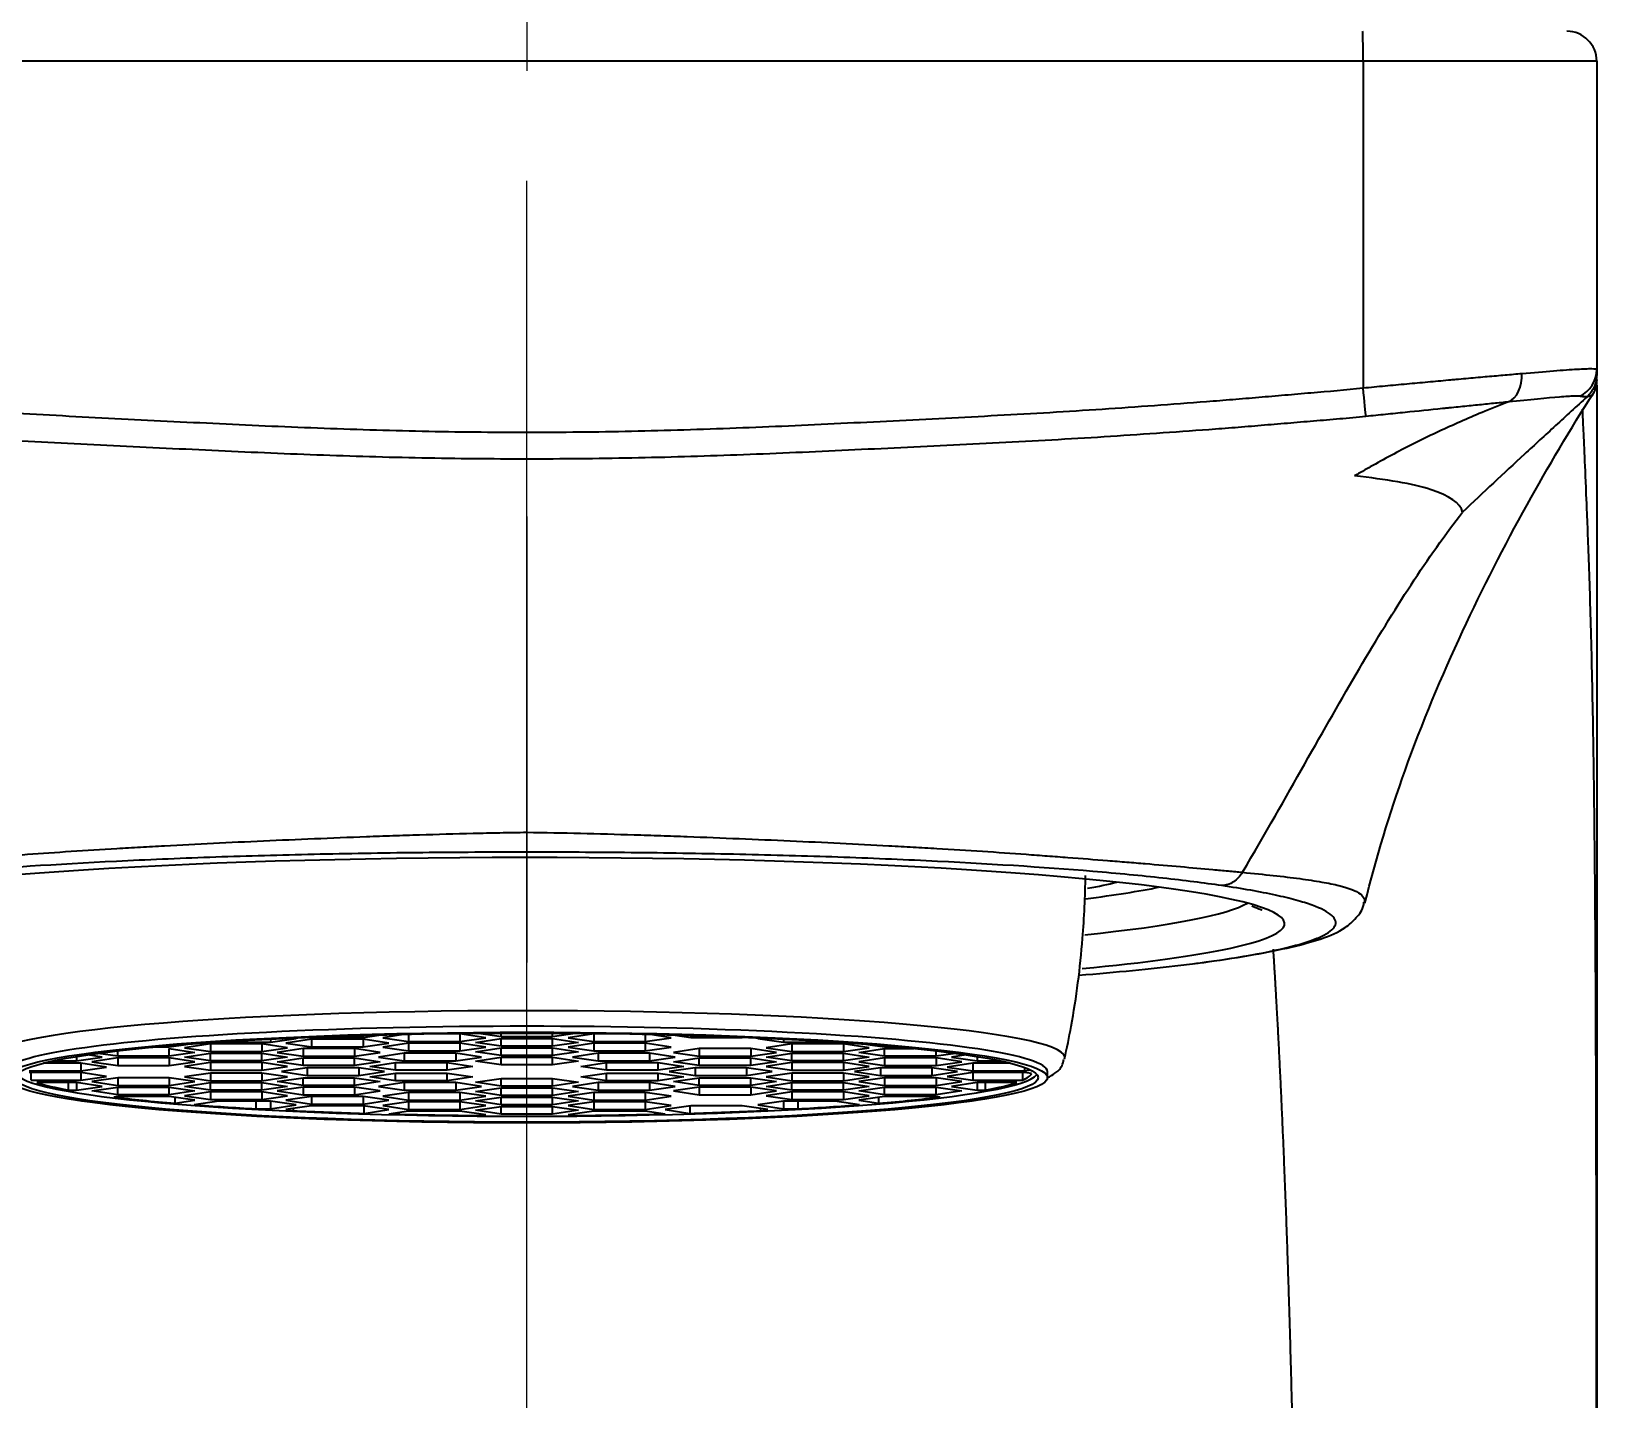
# Model space of a CAD drawing. Extents: x 1481 to 3160, y 4681 to 5260.
# Drawn here: x 1716.3 to 1742.64, y 5012.91 to 5035.91 of the extents above; entities that cross this region are included whole.
import ezdxf

# ---------------------------------------------------------------- set-up
doc = ezdxf.new("R2010")
doc.units = 0
doc.header["$LTSCALE"] = 30
doc.header["$MEASUREMENT"] = 0
doc.header["$PDMODE"] = 3
doc.header["$PDSIZE"] = -10
doc.linetypes.add('CENTER', pattern=[2, 1.25, -0.25, 0.25, -0.25])
doc.layers.get('0').update_dxf_attribs({"linetype": 'CONTINUOUS'})
doc.layers.get('DEFPOINTS').update_dxf_attribs({"linetype": 'CONTINUOUS'})
doc.layers.add('\\M+5B3DF\\M+5B4E7\\M+5CFDF', color=3, linetype='CONTINUOUS', lineweight=9)
doc.layers.add('BODY', color=7, linetype='CONTINUOUS')
doc.styles.add('Daelim Dimension', font='NanumGothic.ttf')
doc.dimstyles.new('DEFAULT', dxfattribs={"dimscale": 2, "dimtxt": 2, "dimasz": 2, "dimexe": 0, "dimexo": 2, "dimgap": 1, "dimtad": 1, "dimdec": 1, "dimzin": 9, "dimdsep": 46, "dimtxsty": 'Daelim Dimension', "dimcen": 0.5, "dimclrd": 252, "dimclre": 252, "dimclrt": 3, "dimadec": 1, "dimazin": 0, "dimtfac": 1, "dimtdec": 1, "dimtix": 1, "dimtmove": 0, "dimatfit": 3, "dimfxl": 0, "dimtolj": 1, "dimtzin": 1, "dimlwd": 9, "dimlwe": 9, "dimarcsym": 0})

# ---------------------------------------------------------------- blocks, each defined once
blk = doc.blocks.new('*D3')
at = {"color": 5, "lineweight": 9, "ltscale": 0.5}
for p, q in [((1720.637, 5064.907), (1675.443, 5064.907)), ((1677.443, 5060.907), (1677.443, 4918.907)), ((1698.137, 4914.907), (1675.443, 4914.907))]:
    blk.add_line(p, q, dxfattribs=at)
at = {"color": 5, "ltscale": 0.5}
for points in [[(1676.776, 5060.907), (1678.11, 5060.907), (1677.443, 5064.907)], [(1676.776, 4918.907), (1678.11, 4918.907), (1677.443, 4914.907)]]:
    blk.add_solid(points, dxfattribs=at)
at = {"layer": 'DEFPOINTS', "color": 0, "ltscale": 0.5}
for p in [(1724.637, 5064.907), (1677.443, 4914.907), (1702.137, 4914.907)]:
    blk.add_point(p, dxfattribs=at)
at = {"color": 7, "ltscale": 0.5, "insert": (1670.014, 4989.907), "char_height": 10, "attachment_point": 5, "rotation": 90, "style": 'Daelim Dimension'}
blk.add_mtext('\\A1;150', dxfattribs=at)

msp = doc.modelspace()

# ---------------------------------------------------------------- linework, layer by layer
at = {"layer": '\\M+5B3DF\\M+5B4E7\\M+5CFDF', "color": 0, "lineweight": -3}
for p, q in [((1724.637, 5035.407), (1710.567, 5035.407)), ((1738.707, 5035.407), (1724.637, 5035.407)), ((1738.707, 5035.407), (1738.707, 5029.91)), ((1742.637, 5035.407), (1738.707, 5035.407)), ((1742.637, 5035.407), (1742.637, 5030.22)), ((1723.511, 5019.044), (1723.001, 5019.044)), ((1723.511, 5019.044), (1723.511, 5018.913)), ((1723.944, 5018.978), (1723.511, 5019.044)), ((1724.204, 5018.991), (1723.791, 5019.054)), ((1724.204, 5018.991), (1724.204, 5019.057)), ((1725.07, 5018.991), (1725.07, 5019.057)), ((1725.483, 5019.054), (1725.07, 5018.991)), ((1725.763, 5019.044), (1725.33, 5018.978)), ((1725.763, 5019.044), (1725.763, 5018.913)), ((1726.273, 5019.044), (1725.763, 5019.044)), ((1718.397, 5018.824), (1718.618, 5018.824)), ((1718.618, 5018.824), (1718.901, 5018.866)), ((1718.618, 5018.843), (1718.618, 5018.824)), ((1718.618, 5018.667), (1718.618, 5018.798)), ((1718.618, 5018.798), (1719.051, 5018.732)), ((1719.311, 5018.876), (1718.878, 5018.811)), ((1718.878, 5018.811), (1719.311, 5018.745)), ((1719.311, 5018.876), (1719.311, 5018.745)), ((1720.177, 5018.876), (1719.311, 5018.876)), ((1719.437, 5018.905), (1719.455, 5018.902)), ((1719.455, 5018.906), (1719.455, 5018.902)), ((1719.455, 5018.902), (1720.321, 5018.902)), ((1720.177, 5018.876), (1720.177, 5018.745)), ((1720.61, 5018.811), (1720.177, 5018.876)), ((1720.177, 5018.745), (1720.61, 5018.811)), ((1720.321, 5018.902), (1720.754, 5018.968)), ((1720.321, 5018.956), (1720.321, 5018.902)), ((1720.87, 5018.798), (1720.437, 5018.732)), ((1721.014, 5018.954), (1720.581, 5018.889)), ((1720.581, 5018.889), (1721.014, 5018.824)), ((1720.754, 5018.968), (1720.707, 5018.975)), ((1720.87, 5018.798), (1720.87, 5018.667)), ((1721.736, 5018.798), (1720.87, 5018.798)), ((1720.977, 5018.986), (1721.014, 5018.981)), ((1721.014, 5018.988), (1721.014, 5018.981)), ((1721.014, 5018.981), (1721.88, 5018.981)), ((1721.014, 5018.955), (1721.014, 5018.824)), ((1721.88, 5018.954), (1721.014, 5018.954)), ((1721.014, 5018.824), (1721.88, 5018.824)), ((1721.736, 5018.798), (1721.736, 5018.667)), ((1722.169, 5018.732), (1721.736, 5018.798)), ((1721.88, 5018.981), (1722.183, 5019.026)), ((1721.88, 5019.018), (1721.88, 5018.981)), ((1721.88, 5018.955), (1721.88, 5018.824)), ((1722.313, 5018.889), (1721.88, 5018.954)), ((1721.88, 5018.824), (1722.313, 5018.889)), ((1722.594, 5019.036), (1722.212, 5018.978)), ((1722.212, 5018.978), (1722.645, 5018.913)), ((1722.645, 5018.887), (1722.212, 5018.822)), ((1722.212, 5018.822), (1722.645, 5018.756)), ((1722.645, 5019.037), (1722.645, 5018.913)), ((1722.645, 5018.913), (1723.511, 5018.913)), ((1722.645, 5018.887), (1722.645, 5018.756)), ((1723.511, 5018.887), (1722.645, 5018.887)), ((1723.511, 5018.913), (1723.944, 5018.978)), ((1723.511, 5018.887), (1723.511, 5018.756)), ((1723.944, 5018.822), (1723.511, 5018.887)), ((1723.511, 5018.756), (1723.944, 5018.822)), ((1723.771, 5018.9), (1724.204, 5018.965)), ((1724.204, 5018.835), (1723.771, 5018.9)), ((1723.771, 5018.743), (1724.204, 5018.808)), ((1725.07, 5018.991), (1724.204, 5018.991)), ((1724.204, 5018.835), (1724.204, 5018.965)), ((1724.204, 5018.965), (1725.07, 5018.965)), ((1725.07, 5018.835), (1724.204, 5018.835)), ((1724.204, 5018.678), (1724.204, 5018.809)), ((1724.204, 5018.808), (1725.07, 5018.808)), ((1725.07, 5018.835), (1725.07, 5018.965)), ((1725.07, 5018.965), (1725.503, 5018.9)), ((1725.503, 5018.9), (1725.07, 5018.835)), ((1725.07, 5018.678), (1725.07, 5018.809)), ((1725.07, 5018.808), (1725.503, 5018.743)), ((1725.33, 5018.978), (1725.763, 5018.913)), ((1725.763, 5018.887), (1725.33, 5018.822)), ((1725.33, 5018.822), (1725.763, 5018.756)), ((1725.763, 5018.913), (1726.629, 5018.913)), ((1725.763, 5018.887), (1725.763, 5018.756)), ((1726.629, 5018.887), (1725.763, 5018.887)), ((1726.629, 5019.037), (1726.629, 5018.913)), ((1726.629, 5018.913), (1727.062, 5018.978)), ((1726.629, 5018.887), (1726.629, 5018.756)), ((1727.062, 5018.822), (1726.629, 5018.887)), ((1726.629, 5018.756), (1727.062, 5018.822)), ((1727.062, 5018.978), (1726.68, 5019.036)), ((1727.091, 5019.026), (1727.394, 5018.981)), ((1727.538, 5018.798), (1727.105, 5018.732)), ((1727.394, 5019.018), (1727.394, 5018.981)), ((1727.394, 5018.981), (1728.26, 5018.981)), ((1727.538, 5018.798), (1727.538, 5018.667)), ((1728.404, 5018.798), (1727.538, 5018.798)), ((1728.26, 5018.988), (1728.26, 5018.981)), ((1728.26, 5018.981), (1728.297, 5018.986)), ((1728.404, 5018.798), (1728.404, 5018.667)), ((1728.837, 5018.732), (1728.404, 5018.798)), ((1728.567, 5018.975), (1728.52, 5018.968)), ((1728.52, 5018.968), (1728.953, 5018.902)), ((1729.097, 5018.876), (1728.664, 5018.811)), ((1728.664, 5018.811), (1729.097, 5018.745)), ((1728.953, 5018.956), (1728.953, 5018.902)), ((1728.953, 5018.902), (1729.819, 5018.902)), ((1729.097, 5018.876), (1729.097, 5018.745)), ((1729.963, 5018.876), (1729.097, 5018.876)), ((1729.819, 5018.906), (1729.819, 5018.902)), ((1729.819, 5018.902), (1729.837, 5018.905)), ((1729.963, 5018.876), (1729.963, 5018.745)), ((1730.396, 5018.811), (1729.963, 5018.876)), ((1729.963, 5018.745), (1730.396, 5018.811)), ((1730.223, 5018.732), (1730.656, 5018.798)), ((1730.373, 5018.866), (1730.656, 5018.824)), ((1730.656, 5018.843), (1730.656, 5018.824)), ((1730.656, 5018.824), (1730.877, 5018.824)), ((1730.656, 5018.667), (1730.656, 5018.798)), ((1730.656, 5018.798), (1731.148, 5018.798)), ((1717.131, 5018.551), (1716.503, 5018.551)), ((1716.662, 5018.588), (1717.059, 5018.588)), ((1717.059, 5018.662), (1717.059, 5018.588)), ((1717.059, 5018.588), (1717.492, 5018.654)), ((1717.131, 5018.551), (1717.131, 5018.421)), ((1717.564, 5018.486), (1717.131, 5018.551)), ((1717.492, 5018.654), (1717.245, 5018.691)), ((1717.752, 5018.641), (1717.319, 5018.575)), ((1717.319, 5018.575), (1717.752, 5018.51)), ((1717.752, 5018.667), (1717.425, 5018.716)), ((1717.752, 5018.667), (1717.752, 5018.757)), ((1718.618, 5018.667), (1717.752, 5018.667)), ((1717.752, 5018.641), (1717.752, 5018.51)), ((1718.618, 5018.641), (1717.752, 5018.641)), ((1719.051, 5018.732), (1718.618, 5018.667)), ((1718.618, 5018.641), (1718.618, 5018.51)), ((1719.051, 5018.575), (1718.618, 5018.641)), ((1718.618, 5018.51), (1719.051, 5018.575)), ((1718.878, 5018.654), (1719.311, 5018.719)), ((1719.311, 5018.588), (1718.878, 5018.654)), ((1719.311, 5018.562), (1718.878, 5018.497)), ((1719.311, 5018.745), (1720.177, 5018.745)), ((1719.311, 5018.588), (1719.311, 5018.719)), ((1719.311, 5018.719), (1720.177, 5018.719)), ((1720.177, 5018.588), (1719.311, 5018.588)), ((1719.311, 5018.562), (1719.311, 5018.432)), ((1720.177, 5018.562), (1719.311, 5018.562)), ((1720.177, 5018.588), (1720.177, 5018.719)), ((1720.177, 5018.719), (1720.61, 5018.654)), ((1720.61, 5018.654), (1720.177, 5018.588)), ((1720.177, 5018.562), (1720.177, 5018.432)), ((1720.61, 5018.497), (1720.177, 5018.562)), ((1720.437, 5018.732), (1720.87, 5018.667)), ((1720.437, 5018.575), (1720.87, 5018.641)), ((1720.87, 5018.51), (1720.437, 5018.575)), ((1720.87, 5018.667), (1721.736, 5018.667)), ((1720.87, 5018.51), (1720.87, 5018.641)), ((1720.87, 5018.641), (1721.736, 5018.641)), ((1721.736, 5018.667), (1722.169, 5018.732)), ((1721.736, 5018.51), (1721.736, 5018.641)), ((1721.736, 5018.641), (1722.169, 5018.575)), ((1722.169, 5018.575), (1721.736, 5018.51)), ((1721.996, 5018.497), (1722.429, 5018.562)), ((1722.573, 5018.719), (1722.14, 5018.654)), ((1722.14, 5018.654), (1722.573, 5018.588)), ((1722.429, 5018.432), (1722.429, 5018.562)), ((1722.429, 5018.562), (1723.295, 5018.562)), ((1722.573, 5018.719), (1722.573, 5018.588)), ((1723.439, 5018.719), (1722.573, 5018.719)), ((1722.573, 5018.588), (1723.439, 5018.588)), ((1722.645, 5018.756), (1723.511, 5018.756)), ((1723.295, 5018.432), (1723.295, 5018.562)), ((1723.295, 5018.562), (1723.728, 5018.497)), ((1723.439, 5018.719), (1723.439, 5018.588)), ((1723.872, 5018.654), (1723.439, 5018.719)), ((1723.439, 5018.588), (1723.872, 5018.654)), ((1724.204, 5018.678), (1723.771, 5018.743)), ((1723.771, 5018.586), (1724.204, 5018.652)), ((1724.204, 5018.521), (1723.771, 5018.586)), ((1725.07, 5018.678), (1724.204, 5018.678)), ((1724.204, 5018.521), (1724.204, 5018.652)), ((1724.204, 5018.652), (1725.07, 5018.652)), ((1725.07, 5018.521), (1724.204, 5018.521)), ((1725.503, 5018.743), (1725.07, 5018.678)), ((1725.07, 5018.521), (1725.07, 5018.652)), ((1725.07, 5018.652), (1725.503, 5018.586)), ((1725.503, 5018.586), (1725.07, 5018.521)), ((1725.835, 5018.719), (1725.402, 5018.654)), ((1725.402, 5018.654), (1725.835, 5018.588)), ((1725.546, 5018.497), (1725.979, 5018.562)), ((1725.763, 5018.756), (1726.629, 5018.756)), ((1725.835, 5018.719), (1725.835, 5018.588)), ((1726.701, 5018.719), (1725.835, 5018.719)), ((1725.835, 5018.588), (1726.701, 5018.588)), ((1725.979, 5018.432), (1725.979, 5018.562)), ((1725.979, 5018.562), (1726.845, 5018.562)), ((1726.701, 5018.719), (1726.701, 5018.588)), ((1727.134, 5018.654), (1726.701, 5018.719)), ((1726.701, 5018.588), (1727.134, 5018.654)), ((1726.845, 5018.432), (1726.845, 5018.562)), ((1726.845, 5018.562), (1727.278, 5018.497)), ((1727.105, 5018.732), (1727.538, 5018.667)), ((1727.105, 5018.575), (1727.538, 5018.641)), ((1727.538, 5018.51), (1727.105, 5018.575)), ((1727.538, 5018.667), (1728.404, 5018.667)), ((1727.538, 5018.51), (1727.538, 5018.641)), ((1727.538, 5018.641), (1728.404, 5018.641)), ((1728.404, 5018.667), (1728.837, 5018.732)), ((1728.404, 5018.51), (1728.404, 5018.641)), ((1728.404, 5018.641), (1728.837, 5018.575)), ((1728.837, 5018.575), (1728.404, 5018.51)), ((1728.664, 5018.654), (1729.097, 5018.719)), ((1729.097, 5018.588), (1728.664, 5018.654)), ((1729.097, 5018.562), (1728.664, 5018.497)), ((1729.097, 5018.745), (1729.963, 5018.745)), ((1729.097, 5018.588), (1729.097, 5018.719)), ((1729.097, 5018.719), (1729.963, 5018.719)), ((1729.963, 5018.588), (1729.097, 5018.588)), ((1729.097, 5018.562), (1729.097, 5018.432)), ((1729.963, 5018.562), (1729.097, 5018.562)), ((1729.963, 5018.588), (1729.963, 5018.719)), ((1729.963, 5018.719), (1730.396, 5018.654)), ((1730.396, 5018.654), (1729.963, 5018.588)), ((1729.963, 5018.562), (1729.963, 5018.432)), ((1730.396, 5018.497), (1729.963, 5018.562)), ((1730.656, 5018.667), (1730.223, 5018.732)), ((1730.656, 5018.641), (1730.223, 5018.575)), ((1730.223, 5018.575), (1730.656, 5018.51)), ((1731.522, 5018.667), (1730.656, 5018.667)), ((1730.656, 5018.641), (1730.656, 5018.51)), ((1731.522, 5018.641), (1730.656, 5018.641)), ((1731.522, 5018.667), (1731.522, 5018.757)), ((1731.849, 5018.716), (1731.522, 5018.667)), ((1731.522, 5018.641), (1731.522, 5018.51)), ((1731.955, 5018.575), (1731.522, 5018.641)), ((1731.522, 5018.51), (1731.955, 5018.575)), ((1732.142, 5018.551), (1731.709, 5018.486)), ((1732.029, 5018.691), (1731.782, 5018.654)), ((1731.782, 5018.654), (1732.215, 5018.588)), ((1732.142, 5018.551), (1732.142, 5018.421)), ((1732.771, 5018.551), (1732.142, 5018.551)), ((1732.215, 5018.662), (1732.215, 5018.588)), ((1732.215, 5018.588), (1732.612, 5018.588)), ((1716.265, 5018.421), (1717.131, 5018.421)), ((1717.131, 5018.394), (1716.265, 5018.394)), ((1716.299, 5018.264), (1716.299, 5018.395)), ((1716.299, 5018.264), (1717.131, 5018.264)), ((1717.131, 5018.421), (1717.564, 5018.486)), ((1717.131, 5018.395), (1717.131, 5018.264)), ((1717.564, 5018.329), (1717.131, 5018.394)), ((1717.131, 5018.264), (1717.564, 5018.329)), ((1717.752, 5018.305), (1717.319, 5018.24)), ((1717.752, 5018.51), (1718.618, 5018.51)), ((1717.752, 5018.305), (1717.752, 5018.174)), ((1718.618, 5018.305), (1717.752, 5018.305)), ((1718.618, 5018.305), (1718.618, 5018.174)), ((1719.051, 5018.24), (1718.618, 5018.305)), ((1718.878, 5018.497), (1719.311, 5018.432)), ((1719.311, 5018.384), (1718.878, 5018.318)), ((1718.878, 5018.318), (1719.311, 5018.253)), ((1719.311, 5018.432), (1720.177, 5018.432)), ((1720.177, 5018.384), (1719.311, 5018.384)), ((1719.311, 5018.384), (1719.311, 5018.253)), ((1719.311, 5018.253), (1720.177, 5018.253)), ((1720.177, 5018.432), (1720.61, 5018.497)), ((1720.61, 5018.318), (1720.177, 5018.384)), ((1720.177, 5018.384), (1720.177, 5018.253)), ((1720.177, 5018.253), (1720.61, 5018.318)), ((1720.437, 5018.24), (1720.87, 5018.305)), ((1720.942, 5018.473), (1720.509, 5018.408)), ((1720.509, 5018.408), (1720.942, 5018.342)), ((1721.736, 5018.51), (1720.87, 5018.51)), ((1720.87, 5018.305), (1721.736, 5018.305)), ((1720.87, 5018.174), (1720.87, 5018.305)), ((1720.942, 5018.473), (1720.942, 5018.342)), ((1721.808, 5018.473), (1720.942, 5018.473)), ((1720.942, 5018.342), (1721.808, 5018.342)), ((1721.736, 5018.305), (1722.169, 5018.24)), ((1721.736, 5018.174), (1721.736, 5018.305)), ((1721.808, 5018.473), (1721.808, 5018.342)), ((1722.241, 5018.408), (1721.808, 5018.473)), ((1721.808, 5018.342), (1722.241, 5018.408)), ((1722.429, 5018.432), (1721.996, 5018.497)), ((1721.996, 5018.318), (1722.429, 5018.384)), ((1722.429, 5018.253), (1721.996, 5018.318)), ((1723.295, 5018.432), (1722.429, 5018.432)), ((1722.429, 5018.253), (1722.429, 5018.384)), ((1722.429, 5018.384), (1723.295, 5018.384)), ((1723.295, 5018.253), (1722.429, 5018.253)), ((1723.728, 5018.497), (1723.295, 5018.432)), ((1723.295, 5018.253), (1723.295, 5018.384)), ((1723.295, 5018.384), (1723.728, 5018.318)), ((1723.728, 5018.318), (1723.295, 5018.253)), ((1723.771, 5018.229), (1724.204, 5018.294)), ((1724.204, 5018.294), (1725.07, 5018.294)), ((1724.204, 5018.164), (1724.204, 5018.294)), ((1725.07, 5018.294), (1725.503, 5018.229)), ((1725.07, 5018.164), (1725.07, 5018.294)), ((1725.979, 5018.432), (1725.546, 5018.497)), ((1725.546, 5018.318), (1725.979, 5018.384)), ((1725.979, 5018.253), (1725.546, 5018.318)), ((1726.845, 5018.432), (1725.979, 5018.432)), ((1725.979, 5018.384), (1726.845, 5018.384)), ((1725.979, 5018.253), (1725.979, 5018.384)), ((1726.845, 5018.253), (1725.979, 5018.253)), ((1727.278, 5018.497), (1726.845, 5018.432)), ((1726.845, 5018.253), (1726.845, 5018.384)), ((1726.845, 5018.384), (1727.278, 5018.318)), ((1727.278, 5018.318), (1726.845, 5018.253)), ((1727.466, 5018.473), (1727.033, 5018.408)), ((1727.033, 5018.408), (1727.466, 5018.342)), ((1727.105, 5018.24), (1727.538, 5018.305)), ((1727.466, 5018.473), (1727.466, 5018.342)), ((1728.332, 5018.473), (1727.466, 5018.473)), ((1727.466, 5018.342), (1728.332, 5018.342)), ((1728.404, 5018.51), (1727.538, 5018.51)), ((1727.538, 5018.305), (1728.404, 5018.305)), ((1727.538, 5018.174), (1727.538, 5018.305)), ((1728.332, 5018.473), (1728.332, 5018.342)), ((1728.765, 5018.408), (1728.332, 5018.473)), ((1728.332, 5018.342), (1728.765, 5018.408)), ((1728.404, 5018.305), (1728.837, 5018.24)), ((1728.404, 5018.174), (1728.404, 5018.305)), ((1728.664, 5018.497), (1729.097, 5018.432)), ((1729.097, 5018.384), (1728.664, 5018.318)), ((1728.664, 5018.318), (1729.097, 5018.253)), ((1729.097, 5018.432), (1729.963, 5018.432)), ((1729.963, 5018.384), (1729.097, 5018.384)), ((1729.097, 5018.384), (1729.097, 5018.253)), ((1729.097, 5018.253), (1729.963, 5018.253)), ((1729.963, 5018.432), (1730.396, 5018.497)), ((1730.396, 5018.318), (1729.963, 5018.384)), ((1729.963, 5018.384), (1729.963, 5018.253)), ((1729.963, 5018.253), (1730.396, 5018.318)), ((1730.584, 5018.473), (1730.151, 5018.408)), ((1730.151, 5018.408), (1730.584, 5018.342)), ((1730.656, 5018.305), (1730.223, 5018.24)), ((1730.584, 5018.473), (1730.584, 5018.342)), ((1731.45, 5018.473), (1730.584, 5018.473)), ((1730.584, 5018.342), (1731.45, 5018.342)), ((1730.656, 5018.51), (1731.522, 5018.51)), ((1731.522, 5018.305), (1730.656, 5018.305)), ((1730.656, 5018.305), (1730.656, 5018.174)), ((1731.45, 5018.473), (1731.45, 5018.342)), ((1731.883, 5018.408), (1731.45, 5018.473)), ((1731.45, 5018.342), (1731.883, 5018.408)), ((1731.955, 5018.24), (1731.522, 5018.305)), ((1731.522, 5018.305), (1731.522, 5018.174)), ((1731.709, 5018.486), (1732.142, 5018.421)), ((1732.142, 5018.394), (1731.709, 5018.329)), ((1731.709, 5018.329), (1732.142, 5018.264)), ((1732.142, 5018.421), (1733.009, 5018.421)), ((1732.142, 5018.395), (1732.142, 5018.264)), ((1733.009, 5018.394), (1732.142, 5018.394)), ((1732.142, 5018.264), (1732.975, 5018.264)), ((1732.975, 5018.395), (1732.975, 5018.264)), ((1733.009, 5018.48), (1733.009, 5018.421)), ((1733.009, 5018.421), (1733.11, 5018.436)), ((1733.129, 5018.376), (1733.009, 5018.394)), ((1733.396, 5018.308), (1733.396, 5018.408)), ((1717.059, 5018.227), (1716.394, 5018.227)), ((1716.925, 5018.096), (1716.925, 5018.227)), ((1716.925, 5018.096), (1717.059, 5018.096)), ((1717.492, 5018.161), (1717.059, 5018.227)), ((1717.059, 5018.227), (1717.059, 5018.096)), ((1717.059, 5018.096), (1717.492, 5018.161)), ((1717.319, 5018.24), (1717.752, 5018.174)), ((1717.319, 5018.083), (1717.752, 5018.148)), ((1717.752, 5018.018), (1717.319, 5018.083)), ((1717.752, 5017.991), (1717.685, 5017.981)), ((1717.752, 5018.174), (1718.618, 5018.174)), ((1717.752, 5018.148), (1718.618, 5018.148)), ((1717.752, 5018.018), (1717.752, 5018.148)), ((1718.618, 5018.018), (1717.752, 5018.018)), ((1718.618, 5017.991), (1717.752, 5017.991)), ((1718.618, 5018.174), (1719.051, 5018.24)), ((1718.618, 5018.148), (1719.051, 5018.083)), ((1718.618, 5018.018), (1718.618, 5018.148)), ((1719.051, 5018.083), (1718.618, 5018.018)), ((1719.051, 5017.926), (1718.618, 5017.991)), ((1718.878, 5018.161), (1719.311, 5018.227)), ((1719.311, 5018.096), (1718.878, 5018.161)), ((1719.311, 5018.07), (1718.878, 5018.004)), ((1718.878, 5018.004), (1719.311, 5017.939)), ((1719.311, 5018.096), (1719.311, 5018.227)), ((1719.311, 5018.227), (1720.177, 5018.227)), ((1720.177, 5018.096), (1719.311, 5018.096)), ((1719.311, 5018.07), (1719.311, 5017.939)), ((1720.177, 5018.07), (1719.311, 5018.07)), ((1720.177, 5018.096), (1720.177, 5018.227)), ((1720.177, 5018.227), (1720.61, 5018.161)), ((1720.61, 5018.161), (1720.177, 5018.096)), ((1720.177, 5018.07), (1720.177, 5017.939)), ((1720.61, 5018.004), (1720.177, 5018.07)), ((1720.177, 5017.939), (1720.61, 5018.004)), ((1720.87, 5018.174), (1720.437, 5018.24)), ((1720.87, 5018.148), (1720.437, 5018.083)), ((1720.437, 5018.083), (1720.87, 5018.018)), ((1721.014, 5017.991), (1720.581, 5017.926)), ((1721.736, 5018.174), (1720.87, 5018.174)), ((1721.736, 5018.148), (1720.87, 5018.148)), ((1720.87, 5018.148), (1720.87, 5018.018)), ((1720.87, 5018.018), (1721.736, 5018.018)), ((1721.88, 5017.991), (1721.014, 5017.991)), ((1721.014, 5017.991), (1721.014, 5017.861)), ((1722.169, 5018.24), (1721.736, 5018.174)), ((1722.169, 5018.083), (1721.736, 5018.148)), ((1721.736, 5018.148), (1721.736, 5018.018)), ((1721.736, 5018.018), (1722.169, 5018.083)), ((1722.313, 5017.926), (1721.88, 5017.991)), ((1721.88, 5017.991), (1721.88, 5017.861)), ((1722.573, 5018.227), (1722.14, 5018.161)), ((1722.14, 5018.161), (1722.573, 5018.096)), ((1722.645, 5018.059), (1722.212, 5017.994)), ((1722.212, 5017.994), (1722.645, 5017.928)), ((1722.573, 5018.227), (1722.573, 5018.096)), ((1723.439, 5018.227), (1722.573, 5018.227)), ((1722.573, 5018.096), (1723.439, 5018.096)), ((1723.511, 5018.059), (1722.645, 5018.059)), ((1722.645, 5018.059), (1722.645, 5017.928)), ((1723.439, 5018.227), (1723.439, 5018.096)), ((1723.872, 5018.161), (1723.439, 5018.227)), ((1723.439, 5018.096), (1723.872, 5018.161)), ((1723.944, 5017.994), (1723.511, 5018.059)), ((1723.511, 5018.059), (1723.511, 5017.928)), ((1723.511, 5017.928), (1723.944, 5017.994)), ((1724.204, 5018.164), (1723.771, 5018.229)), ((1723.771, 5018.072), (1724.204, 5018.137)), ((1724.204, 5018.007), (1723.771, 5018.072)), ((1725.07, 5018.164), (1724.204, 5018.164)), ((1724.204, 5018.137), (1725.07, 5018.137)), ((1724.204, 5018.007), (1724.204, 5018.137)), ((1725.07, 5018.007), (1724.204, 5018.007)), ((1725.503, 5018.229), (1725.07, 5018.164)), ((1725.07, 5018.137), (1725.503, 5018.072)), ((1725.07, 5018.007), (1725.07, 5018.137)), ((1725.503, 5018.072), (1725.07, 5018.007)), ((1725.763, 5018.059), (1725.33, 5017.994)), ((1725.33, 5017.994), (1725.763, 5017.928)), ((1725.835, 5018.227), (1725.402, 5018.161)), ((1725.402, 5018.161), (1725.835, 5018.096)), ((1726.629, 5018.059), (1725.763, 5018.059)), ((1725.763, 5018.059), (1725.763, 5017.928)), ((1726.701, 5018.227), (1725.835, 5018.227)), ((1725.835, 5018.227), (1725.835, 5018.096)), ((1725.835, 5018.096), (1726.701, 5018.096)), ((1727.062, 5017.994), (1726.629, 5018.059)), ((1726.629, 5018.059), (1726.629, 5017.928)), ((1726.629, 5017.928), (1727.062, 5017.994)), ((1727.134, 5018.161), (1726.701, 5018.227)), ((1726.701, 5018.227), (1726.701, 5018.096)), ((1726.701, 5018.096), (1727.134, 5018.161)), ((1727.538, 5018.174), (1727.105, 5018.24)), ((1727.538, 5018.148), (1727.105, 5018.083)), ((1727.105, 5018.083), (1727.538, 5018.018)), ((1728.404, 5018.174), (1727.538, 5018.174)), ((1728.404, 5018.148), (1727.538, 5018.148)), ((1727.538, 5018.148), (1727.538, 5018.018)), ((1727.538, 5018.018), (1728.404, 5018.018)), ((1728.837, 5018.24), (1728.404, 5018.174)), ((1728.837, 5018.083), (1728.404, 5018.148)), ((1728.404, 5018.148), (1728.404, 5018.018)), ((1728.404, 5018.018), (1728.837, 5018.083)), ((1728.664, 5018.161), (1729.097, 5018.227)), ((1729.097, 5018.096), (1728.664, 5018.161)), ((1729.097, 5018.07), (1728.664, 5018.004)), ((1728.664, 5018.004), (1729.097, 5017.939)), ((1729.097, 5018.227), (1729.963, 5018.227)), ((1729.097, 5018.096), (1729.097, 5018.227)), ((1729.963, 5018.096), (1729.097, 5018.096)), ((1729.963, 5018.07), (1729.097, 5018.07)), ((1729.097, 5018.07), (1729.097, 5017.939)), ((1729.963, 5018.227), (1730.396, 5018.161)), ((1729.963, 5018.096), (1729.963, 5018.227)), ((1730.396, 5018.161), (1729.963, 5018.096)), ((1730.396, 5018.004), (1729.963, 5018.07)), ((1729.963, 5018.07), (1729.963, 5017.939)), ((1729.963, 5017.939), (1730.396, 5018.004)), ((1730.223, 5018.24), (1730.656, 5018.174)), ((1730.223, 5018.083), (1730.656, 5018.148)), ((1730.656, 5018.018), (1730.223, 5018.083)), ((1730.656, 5017.991), (1730.223, 5017.926)), ((1730.656, 5018.174), (1731.522, 5018.174)), ((1730.656, 5018.148), (1731.522, 5018.148)), ((1730.656, 5018.018), (1730.656, 5018.148)), ((1731.522, 5018.018), (1730.656, 5018.018)), ((1731.522, 5017.991), (1730.656, 5017.991)), ((1731.522, 5018.174), (1731.955, 5018.24)), ((1731.522, 5018.148), (1731.955, 5018.083)), ((1731.522, 5018.018), (1731.522, 5018.148)), ((1731.955, 5018.083), (1731.522, 5018.018)), ((1731.589, 5017.981), (1731.522, 5017.991)), ((1732.215, 5018.227), (1731.782, 5018.161)), ((1731.782, 5018.161), (1732.215, 5018.096)), ((1732.88, 5018.227), (1732.215, 5018.227)), ((1732.215, 5018.227), (1732.215, 5018.096)), ((1732.215, 5018.096), (1732.349, 5018.096)), ((1732.349, 5018.227), (1732.349, 5018.096)), ((1718.719, 5017.876), (1718.719, 5017.976)), ((1718.719, 5017.876), (1719.051, 5017.926)), ((1719.455, 5017.913), (1719.039, 5017.85)), ((1719.311, 5017.939), (1720.177, 5017.939)), ((1720.321, 5017.913), (1719.455, 5017.913)), ((1720.08, 5017.782), (1720.08, 5017.913)), ((1720.08, 5017.782), (1720.321, 5017.782)), ((1720.754, 5017.848), (1720.321, 5017.913)), ((1720.321, 5017.913), (1720.321, 5017.782)), ((1720.321, 5017.782), (1720.754, 5017.848)), ((1720.581, 5017.926), (1721.014, 5017.861)), ((1721.014, 5017.834), (1720.581, 5017.769)), ((1720.581, 5017.769), (1720.702, 5017.751)), ((1720.702, 5017.787), (1720.702, 5017.751)), ((1721.014, 5017.861), (1721.88, 5017.861)), ((1721.88, 5017.834), (1721.014, 5017.834)), ((1721.88, 5017.861), (1722.313, 5017.926)), ((1722.313, 5017.769), (1721.88, 5017.834)), ((1721.897, 5017.706), (1721.897, 5017.832)), ((1721.897, 5017.706), (1722.313, 5017.769)), ((1722.645, 5017.902), (1722.212, 5017.837)), ((1722.212, 5017.837), (1722.645, 5017.771)), ((1722.645, 5017.745), (1722.313, 5017.695)), ((1722.645, 5017.928), (1723.511, 5017.928)), ((1723.511, 5017.902), (1722.645, 5017.902)), ((1722.645, 5017.902), (1722.645, 5017.771)), ((1722.645, 5017.771), (1723.511, 5017.771)), ((1723.511, 5017.745), (1722.645, 5017.745)), ((1723.944, 5017.837), (1723.511, 5017.902)), ((1723.511, 5017.902), (1723.511, 5017.771)), ((1723.511, 5017.771), (1723.944, 5017.837)), ((1723.944, 5017.68), (1723.511, 5017.745)), ((1723.771, 5017.915), (1724.204, 5017.98)), ((1724.204, 5017.85), (1723.771, 5017.915)), ((1723.771, 5017.758), (1724.204, 5017.824)), ((1724.204, 5017.693), (1723.771, 5017.758)), ((1724.204, 5017.85), (1724.204, 5017.981)), ((1724.204, 5017.98), (1725.07, 5017.98)), ((1725.07, 5017.85), (1724.204, 5017.85)), ((1724.204, 5017.693), (1724.204, 5017.824)), ((1724.204, 5017.824), (1725.07, 5017.824)), ((1725.07, 5017.85), (1725.07, 5017.981)), ((1725.07, 5017.98), (1725.503, 5017.915)), ((1725.503, 5017.915), (1725.07, 5017.85)), ((1725.07, 5017.693), (1725.07, 5017.824)), ((1725.07, 5017.824), (1725.503, 5017.758)), ((1725.503, 5017.758), (1725.07, 5017.693)), ((1725.763, 5017.902), (1725.33, 5017.837)), ((1725.33, 5017.837), (1725.763, 5017.771)), ((1725.763, 5017.745), (1725.33, 5017.68)), ((1725.763, 5017.928), (1726.629, 5017.928)), ((1725.763, 5017.902), (1725.763, 5017.771)), ((1726.629, 5017.902), (1725.763, 5017.902)), ((1725.763, 5017.771), (1726.629, 5017.771)), ((1726.629, 5017.745), (1725.763, 5017.745)), ((1726.629, 5017.902), (1726.629, 5017.771)), ((1727.062, 5017.837), (1726.629, 5017.902)), ((1726.629, 5017.771), (1727.062, 5017.837)), ((1726.961, 5017.695), (1726.629, 5017.745)), ((1727.394, 5017.834), (1726.961, 5017.769)), ((1726.961, 5017.769), (1727.377, 5017.706)), ((1727.377, 5017.832), (1727.377, 5017.706)), ((1728.26, 5017.834), (1727.394, 5017.834)), ((1728.693, 5017.769), (1728.26, 5017.834)), ((1728.953, 5017.913), (1728.52, 5017.848)), ((1728.52, 5017.848), (1728.953, 5017.782)), ((1728.572, 5017.751), (1728.572, 5017.787)), ((1728.572, 5017.751), (1728.693, 5017.769)), ((1728.953, 5017.913), (1728.953, 5017.782)), ((1729.819, 5017.913), (1728.953, 5017.913)), ((1728.953, 5017.782), (1729.194, 5017.782)), ((1729.097, 5017.939), (1729.963, 5017.939)), ((1729.194, 5017.913), (1729.194, 5017.782)), ((1730.235, 5017.85), (1729.819, 5017.913)), ((1730.223, 5017.926), (1730.555, 5017.876)), ((1730.555, 5017.976), (1730.555, 5017.876)), ((1723.877, 5017.67), (1723.877, 5017.69)), ((1723.877, 5017.67), (1723.944, 5017.68)), ((1725.07, 5017.693), (1724.204, 5017.693)), ((1725.33, 5017.68), (1725.397, 5017.67)), ((1725.397, 5017.69), (1725.397, 5017.67))]:
    msp.add_line(p, q, dxfattribs=at)
msp.add_arc((1742.137, 5035.407), 0.5, 0, 90, dxfattribs=at)
at = {"layer": '\\M+5B3DF\\M+5B4E7\\M+5CFDF', "color": 0, "lineweight": -3, "extrusion": (0, -1.79736e-05, -1)}
msp.add_arc((-1742.137, 5030.05, -0.088), 0.5, 179.9933, 213.3517, dxfattribs=at)
at = {"layer": '\\M+5B3DF\\M+5B4E7\\M+5CFDF', "color": 0, "lineweight": -3}
for centre, major_axis, ratio, start_param, end_param in [((1738.698, 5035.407), (0, -0.5), 0.017453, 1.570796, 3.141499), ((1741.034, 5030.152), (-0.049, 0.498), 0.683225, 3.355723, 4.645566), ((1742.137, 5030.22), (0.5, 0), 0.999207, 5.158461, 6.283286), ((1738.698, 5029.91), (-0.055, 0.497), 0.017348, 3.390482, 4.710479), ((1724.637, 5020.898), (-12.75, 0), 0.087156, 3.38968, 6.041185), ((1724.637, 5021.894), (11.5, 0), 0.087156, 5.668678, 5.891589), ((1724.637, 5021.894), (10.5, 0), 0.087156, 5.828857, 5.950744), ((1724.637, 5021.396), (12.25, 0), 0.087156, 5.585261, 6.138672), ((1724.637, 5020.898), (-12.75, 0), 0.087156, 2.762442, 3.38968), ((1724.637, 5020.898), (-12.75, 0), 0.087156, 2.392912, 2.762442), ((1724.637, 5018.644), (-9.053, 0), 0.087156, 3.157202, 6.283185), ((1724.637, 5018.408), (-8.759, 0), 0.087156, 3.141592, 6.283185), ((1724.637, 5018.644), (-9.053, 0), 0.087156, 3.122743, 3.157202), ((1724.637, 5018.408), (8.6, 0), 0.087156, 3.208156, 6.216624), ((1724.637, 5018.408), (-8.5, 0), 0.087156, 2.946235, 3.099312), ((1724.637, 5018.408), (-8.5, 0), 0.087156, 0.24661, 0.434094), ((1724.637, 5018.408), (-8.5, 0), 0.087156, 2.707499, 2.894983), ((1724.637, 5018.408), (-8.5, 0), 0.087156, 0.613104, 0.800588), ((1724.637, 5018.408), (-8.5, 0), 0.087156, 0.85184, 1.004917), ((1724.637, 5018.408), (-8.5, 0), 0.087156, 1.089478, 1.242555), ((1724.637, 5018.408), (-8.5, 0), 0.087156, 1.899037, 2.052115), ((1724.637, 5018.408), (-8.5, 0), 0.087156, 2.136675, 2.289753), ((1724.637, 5018.408), (-8.5, 0), 0.087156, 2.341005, 2.528489), ((1724.637, 5018.408), (-8.5, 0), 0.087156, 1.293807, 1.481291), ((1724.637, 5018.408), (-8.5, 0), 0.087156, 1.660302, 1.847785)]:
    msp.add_ellipse(centre, major_axis=major_axis, ratio=ratio, start_param=start_param, end_param=end_param, dxfattribs=at)
for major_axis in [(8.759, 0), (8.6, 0)]:
    msp.add_ellipse((1724.637, 5018.308), major_axis=major_axis, ratio=0.087156, dxfattribs=at)
for points, degree, knots in [([(1738.707, 5029.91), (1738.769, 5029.916), (1738.83, 5029.921), (1738.954, 5029.933), (1739.016, 5029.939), (1739.199, 5029.956), (1739.32, 5029.967), (1739.56, 5029.989), (1739.797, 5030.011), (1740.028, 5030.032), (1740.171, 5030.045), (1740.199, 5030.048), (1740.256, 5030.053), (1740.284, 5030.055), (1740.369, 5030.063), (1740.424, 5030.068), (1740.588, 5030.083), (1740.8, 5030.102), (1740.999, 5030.119), (1741.193, 5030.136), (1741.286, 5030.144), (1741.377, 5030.152)], 3, [0, 0, 0, 0, 0.0625, 0.0625, 0.125, 0.125, 0.25, 0.25, 0.375, 0.5, 0.5, 0.53125, 0.53125, 0.5625, 0.5625, 0.625, 0.625, 0.75, 0.875, 0.875, 1, 1, 1, 1]), ([(1741.377, 5030.152), (1741.576, 5030.169), (1741.754, 5030.184), (1742.065, 5030.209), (1742.2, 5030.218), (1742.416, 5030.231), (1742.497, 5030.234), (1742.608, 5030.233), (1742.637, 5030.229), (1742.637, 5030.22)], 3, [0, 0, 0, 0, 0.25, 0.25, 0.5, 0.5, 0.75, 0.75, 1, 1, 1, 1]), ([(1742.637, 5030.128), (1742.637, 5030.093), (1742.633, 5030.059), (1742.619, 5029.991), (1742.608, 5029.958), (1742.58, 5029.894), (1742.563, 5029.864), (1742.523, 5029.808), (1742.5, 5029.782), (1742.474, 5029.759)], 3, [0, 0, 0, 0, 0.25, 0.25, 0.5, 0.5, 0.75, 0.75, 1, 1, 1, 1]), ([(1742.637, 5030.22), (1742.637, 5030.206), (1742.637, 5030.201), (1742.637, 5030.184), (1742.637, 5030.173), (1742.637, 5030.149), (1742.637, 5030.137), (1742.637, 5030.128)], 3, [0, 0, 0, 0, 0.25, 0.25, 0.5, 0.5, 1, 1, 1, 1]), ([(1710.567, 5029.91), (1710.859, 5029.877), (1711.152, 5029.853), (1711.591, 5029.816), (1711.737, 5029.803), (1712.029, 5029.778), (1712.176, 5029.765), (1712.468, 5029.74), (1712.614, 5029.728), (1712.907, 5029.704), (1713.053, 5029.692), (1713.493, 5029.658), (1713.785, 5029.636), (1714.371, 5029.594), (1714.664, 5029.574), (1715.25, 5029.534), (1715.543, 5029.515), (1716.422, 5029.463), (1717.009, 5029.432), (1717.889, 5029.387), (1718.182, 5029.372), (1718.768, 5029.342), (1719.062, 5029.328), (1719.941, 5029.285), (1720.528, 5029.259), (1721.701, 5029.213), (1722.288, 5029.195), (1723.169, 5029.176), (1723.462, 5029.172), (1724.05, 5029.166), (1724.343, 5029.164), (1724.637, 5029.164)], 3, [0, 0, 0, 0, 0.0625, 0.0625, 0.09375, 0.09375, 0.125, 0.125, 0.15625, 0.15625, 0.1875, 0.1875, 0.25, 0.25, 0.3125, 0.3125, 0.375, 0.375, 0.5, 0.5, 0.5625, 0.5625, 0.625, 0.625, 0.75, 0.75, 0.875, 0.875, 0.9375, 0.9375, 1, 1, 1, 1]), ([(1724.637, 5029.164), (1724.931, 5029.164), (1725.224, 5029.166), (1725.811, 5029.172), (1726.105, 5029.176), (1726.986, 5029.195), (1727.572, 5029.213), (1728.746, 5029.259), (1729.332, 5029.285), (1730.212, 5029.328), (1730.506, 5029.342), (1731.092, 5029.372), (1731.385, 5029.387), (1732.265, 5029.432), (1732.851, 5029.463), (1733.731, 5029.515), (1734.024, 5029.534), (1734.61, 5029.574), (1734.903, 5029.594), (1735.488, 5029.636), (1735.781, 5029.658), (1736.22, 5029.692), (1736.367, 5029.704), (1736.659, 5029.728), (1736.806, 5029.74), (1737.098, 5029.765), (1737.244, 5029.778), (1737.537, 5029.803), (1737.683, 5029.816), (1738.122, 5029.853), (1738.415, 5029.877), (1738.707, 5029.91)], 3, [0, 0, 0, 0, 0.0625, 0.0625, 0.125, 0.125, 0.25, 0.25, 0.375, 0.375, 0.4375, 0.4375, 0.5, 0.5, 0.625, 0.625, 0.6875, 0.6875, 0.75, 0.75, 0.8125, 0.8125, 0.84375, 0.84375, 0.875, 0.875, 0.90625, 0.90625, 0.9375, 0.9375, 1, 1, 1, 1]), ([(1738.736, 5021.242), (1738.928, 5021.999), (1739.397, 5023.554), (1740.337, 5025.79), (1741.416, 5027.905), (1742.197, 5029.218), (1742.592, 5029.837)], 3, [0, 0, 0, 0, 0.244994, 0.511973, 0.765257, 1, 1, 1, 1]), ([(1742.637, 5029.956), (1742.637, 5029.879), (1742.637, 5029.78), (1742.637, 5029.516), (1742.637, 5029.349), (1742.637, 5028.936), (1742.637, 5028.69), (1742.637, 5028.098), (1742.637, 5027.751), (1742.637, 5027.132), (1742.637, 5026.908), (1742.637, 5026.431), (1742.637, 5026.177), (1742.637, 5025.367), (1742.637, 5024.762), (1742.637, 5023.746), (1742.637, 5023.388), (1742.637, 5022.652), (1742.637, 5021.51), (1742.637, 5020.265), (1742.637, 5018.961), (1742.637, 5018.516), (1742.637, 5017.616), (1742.637, 5017.16), (1742.637, 5015.779), (1742.637, 5014.841), (1742.637, 5011.998), (1742.637, 5010.067), (1742.637, 5006.194), (1742.637, 5004.25), (1742.637, 5002.306)], 3, [0, 0, 0, 0, 0.067298, 0.067298, 0.139044, 0.139044, 0.210791, 0.210791, 0.282537, 0.282537, 0.31841, 0.31841, 0.354283, 0.354283, 0.42603, 0.42603, 0.461903, 0.461903, 0.497776, 0.569522, 0.569522, 0.605395, 0.605395, 0.641268, 0.641268, 0.713015, 0.713015, 0.856507, 0.856507, 1, 1, 1, 1]), ([(1741.154, 5029.673), (1741.005, 5029.616), (1740.613, 5029.46), (1740.102, 5029.235), (1739.622, 5029.004), (1739.266, 5028.822), (1738.972, 5028.662), (1738.738, 5028.53), (1738.622, 5028.463), (1738.564, 5028.429)], 3, [0, 0, 0, 0, 0.169718, 0.446479, 0.584859, 0.723239, 0.86162, 0.93081, 1, 1, 1, 1]), ([(1741.154, 5029.673), (1741.072, 5029.665), (1740.903, 5029.648), (1740.633, 5029.62), (1740.442, 5029.601), (1740.295, 5029.586), (1740.245, 5029.581), (1740.17, 5029.573), (1740.144, 5029.571), (1740.093, 5029.565), (1740.068, 5029.563), (1739.837, 5029.539), (1739.627, 5029.518), (1739.304, 5029.485), (1739.196, 5029.474), (1739.031, 5029.457), (1738.975, 5029.451), (1738.864, 5029.44), (1738.809, 5029.434), (1738.753, 5029.428)], 3, [0, 0, 0, 0, 0.125, 0.25, 0.375, 0.375, 0.4375, 0.4375, 0.46875, 0.46875, 0.5, 0.5, 0.75, 0.75, 0.875, 0.875, 0.9375, 0.9375, 1, 1, 1, 1]), ([(1742.474, 5029.759), (1742.296, 5029.597), (1742.12, 5029.435), (1741.769, 5029.113), (1741.594, 5028.953), (1741.072, 5028.471), (1740.726, 5028.148), (1740.381, 5027.82)], 3, [0, 0, 0, 0, 0.25, 0.25, 0.5, 0.5, 1, 1, 1, 1]), ([(1742.353, 5029.769), (1742.342, 5029.774), (1742.307, 5029.773), (1742.193, 5029.768), (1742.112, 5029.763), (1741.807, 5029.738), (1741.516, 5029.709), (1741.154, 5029.673)], 3, [0, 0, 0, 0, 0.25, 0.25, 0.5, 0.5, 1, 1, 1, 1]), ([(1742.474, 5029.759), (1742.473, 5029.758), (1742.471, 5029.758), (1742.468, 5029.758), (1742.467, 5029.758), (1742.462, 5029.758), (1742.458, 5029.758), (1742.45, 5029.758), (1742.446, 5029.758), (1742.436, 5029.757), (1742.431, 5029.757), (1742.421, 5029.758), (1742.415, 5029.758), (1742.403, 5029.76), (1742.398, 5029.762), (1742.389, 5029.763), (1742.386, 5029.763), (1742.38, 5029.764), (1742.377, 5029.764), (1742.367, 5029.765), (1742.36, 5029.765), (1742.353, 5029.769)], 3, [0, 0, 0, 0, 0.0625, 0.0625, 0.125, 0.125, 0.25, 0.25, 0.375, 0.375, 0.5, 0.5, 0.625, 0.625, 0.75, 0.75, 0.8125, 0.8125, 0.875, 0.875, 1, 1, 1, 1]), ([(1742.559, 5029.785), (1742.559, 5029.785), (1742.558, 5029.784), (1742.552, 5029.781), (1742.546, 5029.778), (1742.532, 5029.772), (1742.523, 5029.769), (1742.502, 5029.763), (1742.489, 5029.76), (1742.474, 5029.759)], 3, [0, 0, 0, 0, 0.219972, 0.219972, 0.479982, 0.479982, 0.739991, 0.739991, 1, 1, 1, 1]), ([(1724.637, 5028.712), (1724.342, 5028.712), (1724.048, 5028.713), (1723.459, 5028.718), (1723.164, 5028.723), (1722.281, 5028.74), (1721.692, 5028.758), (1720.515, 5028.802), (1719.926, 5028.828), (1719.043, 5028.869), (1718.749, 5028.883), (1718.16, 5028.911), (1717.866, 5028.925), (1717.278, 5028.954), (1716.984, 5028.969), (1716.395, 5028.999), (1716.101, 5029.015), (1715.513, 5029.048), (1715.219, 5029.066), (1714.631, 5029.103), (1714.337, 5029.123), (1713.75, 5029.164), (1713.456, 5029.184), (1713.015, 5029.217), (1712.868, 5029.228), (1712.575, 5029.252), (1712.428, 5029.264), (1712.135, 5029.288), (1711.988, 5029.301), (1711.694, 5029.325), (1711.547, 5029.337), (1711.254, 5029.362), (1711.107, 5029.374), (1710.814, 5029.399), (1710.667, 5029.413), (1710.521, 5029.428)], 3, [0, 0, 0, 0, 0.0625, 0.0625, 0.125, 0.125, 0.25, 0.25, 0.375, 0.375, 0.4375, 0.4375, 0.5, 0.5, 0.5625, 0.5625, 0.625, 0.625, 0.6875, 0.6875, 0.75, 0.75, 0.8125, 0.8125, 0.84375, 0.84375, 0.875, 0.875, 0.90625, 0.90625, 0.9375, 0.9375, 0.96875, 0.96875, 1, 1, 1, 1]), ([(1738.753, 5029.428), (1738.607, 5029.413), (1738.46, 5029.399), (1738.167, 5029.374), (1738.02, 5029.362), (1737.726, 5029.337), (1737.58, 5029.325), (1737.286, 5029.301), (1737.139, 5029.288), (1736.846, 5029.264), (1736.699, 5029.252), (1736.405, 5029.228), (1736.259, 5029.217), (1735.818, 5029.184), (1735.524, 5029.164), (1734.936, 5029.123), (1734.643, 5029.103), (1734.055, 5029.066), (1733.761, 5029.048), (1733.173, 5029.015), (1732.878, 5028.999), (1732.29, 5028.969), (1731.996, 5028.954), (1731.408, 5028.925), (1731.113, 5028.911), (1730.525, 5028.883), (1730.231, 5028.869), (1729.348, 5028.828), (1728.759, 5028.802), (1727.582, 5028.758), (1726.993, 5028.74), (1726.11, 5028.723), (1725.815, 5028.718), (1725.226, 5028.713), (1724.932, 5028.712), (1724.637, 5028.712)], 3, [0, 0, 0, 0, 0.03125, 0.03125, 0.0625, 0.0625, 0.09375, 0.09375, 0.125, 0.125, 0.15625, 0.15625, 0.1875, 0.1875, 0.25, 0.25, 0.3125, 0.3125, 0.375, 0.375, 0.4375, 0.4375, 0.5, 0.5, 0.5625, 0.5625, 0.625, 0.625, 0.75, 0.75, 0.875, 0.875, 0.9375, 0.9375, 1, 1, 1, 1]), ([(1742.609, 5021.591), (1742.609, 5021.625), (1742.609, 5021.659), (1742.605, 5022.078), (1742.602, 5022.451), (1742.593, 5023.173), (1742.589, 5023.523), (1742.573, 5024.517), (1742.561, 5025.105), (1742.541, 5025.891), (1742.534, 5026.136), (1742.52, 5026.597), (1742.513, 5026.813), (1742.492, 5027.41), (1742.479, 5027.744), (1742.455, 5028.314), (1742.445, 5028.551), (1742.427, 5028.949), (1742.42, 5029.11), (1742.408, 5029.372), (1742.404, 5029.472), (1742.4, 5029.55), (1742.4, 5029.551), (1742.4, 5029.552)], 3, [0, 0, 0, 0, 0.006196, 0.006196, 0.077005, 0.077005, 0.147814, 0.147814, 0.289432, 0.289432, 0.360241, 0.360241, 0.43105, 0.43105, 0.572668, 0.572668, 0.714286, 0.714286, 0.855904, 0.855904, 0.997522, 0.997522, 1, 1, 1, 1]), ([(1740.381, 5027.82), (1740.342, 5027.971), (1740.163, 5028.096), (1739.538, 5028.296), (1739.094, 5028.371), (1738.564, 5028.429)], 3, [0, 0, 0, 0, 0.5, 0.5, 1, 1, 1, 1]), ([(1736.678, 5021.761), (1737.062, 5022.414), (1737.403, 5023.018), (1738.047, 5024.154), (1738.349, 5024.686), (1738.939, 5025.688), (1739.226, 5026.158), (1739.801, 5027.037), (1740.088, 5027.445), (1740.381, 5027.82)], 3, [0, 0, 0, 0, 0.25, 0.25, 0.5, 0.5, 0.75, 0.75, 1, 1, 1, 1]), ([(1712.596, 5021.761), (1712.754, 5021.776), (1712.92, 5021.792), (1713.268, 5021.824), (1713.45, 5021.84), (1713.827, 5021.873), (1714.024, 5021.89), (1714.33, 5021.916), (1714.433, 5021.924), (1714.645, 5021.942), (1714.752, 5021.95), (1715.078, 5021.976), (1715.301, 5021.993), (1715.644, 5022.02), (1715.76, 5022.028), (1715.994, 5022.046), (1716.112, 5022.055), (1716.472, 5022.081), (1716.717, 5022.098), (1717.219, 5022.131), (1717.476, 5022.147), (1717.869, 5022.171), (1718.002, 5022.178), (1718.203, 5022.19), (1718.27, 5022.194), (1718.405, 5022.201), (1718.473, 5022.205), (1718.812, 5022.223), (1719.086, 5022.237), (1719.918, 5022.278), (1720.484, 5022.304), (1721.351, 5022.34), (1721.643, 5022.351), (1722.085, 5022.368), (1722.233, 5022.373), (1722.457, 5022.381), (1722.531, 5022.383), (1722.681, 5022.388), (1723.055, 5022.4), (1723.43, 5022.411), (1723.882, 5022.421), (1724.033, 5022.425), (1724.335, 5022.43), (1724.486, 5022.433), (1724.637, 5022.435)], 3, [0, 0, 0, 0, 0.0625, 0.0625, 0.125, 0.125, 0.1875, 0.1875, 0.21875, 0.21875, 0.25, 0.25, 0.3125, 0.3125, 0.34375, 0.34375, 0.375, 0.375, 0.4375, 0.4375, 0.5, 0.5, 0.53125, 0.53125, 0.546875, 0.546875, 0.5625, 0.5625, 0.625, 0.625, 0.75, 0.75, 0.8125, 0.8125, 0.84375, 0.84375, 0.859375, 0.859375, 0.875, 0.9375, 0.9375, 0.96875, 0.96875, 1, 1, 1, 1]), ([(1724.637, 5022.435), (1724.939, 5022.431), (1725.24, 5022.425), (1725.841, 5022.411), (1726.141, 5022.402), (1726.515, 5022.391), (1726.59, 5022.388), (1726.74, 5022.383), (1726.814, 5022.381), (1727.038, 5022.373), (1727.186, 5022.368), (1727.628, 5022.351), (1727.92, 5022.34), (1728.786, 5022.304), (1729.352, 5022.278), (1730.184, 5022.237), (1730.458, 5022.223), (1730.797, 5022.205), (1730.865, 5022.201), (1731, 5022.194), (1731.067, 5022.19), (1731.268, 5022.179), (1731.401, 5022.171), (1731.794, 5022.148), (1732.05, 5022.132), (1732.552, 5022.099), (1732.798, 5022.082), (1733.157, 5022.055), (1733.276, 5022.046), (1733.51, 5022.029), (1733.625, 5022.02), (1733.968, 5021.994), (1734.191, 5021.976), (1734.517, 5021.951), (1734.625, 5021.942), (1734.836, 5021.925), (1734.94, 5021.916), (1735.246, 5021.891), (1735.443, 5021.874), (1735.822, 5021.84), (1736.004, 5021.824), (1736.222, 5021.804), (1736.265, 5021.8), (1736.351, 5021.792), (1736.477, 5021.78), (1736.599, 5021.768), (1736.678, 5021.761)], 3, [0, 0, 0, 0, 0.0625, 0.0625, 0.125, 0.125, 0.140625, 0.140625, 0.15625, 0.15625, 0.1875, 0.1875, 0.25, 0.25, 0.375, 0.375, 0.4375, 0.4375, 0.453125, 0.453125, 0.46875, 0.46875, 0.5, 0.5, 0.5625, 0.5625, 0.625, 0.625, 0.65625, 0.65625, 0.6875, 0.6875, 0.75, 0.75, 0.78125, 0.78125, 0.8125, 0.8125, 0.875, 0.875, 0.9375, 0.9375, 0.953125, 0.953125, 0.96875, 1, 1, 1, 1]), ([(1724.637, 5022.098), (1724.05, 5022.099), (1723.466, 5022.097), (1722.301, 5022.085), (1721.724, 5022.076), (1720.598, 5022.052), (1720.046, 5022.037), (1719.235, 5022.01), (1718.968, 5022), (1718.438, 5021.978), (1718.176, 5021.967), (1716.897, 5021.905), (1715.96, 5021.846), (1714.906, 5021.758), (1714.701, 5021.739), (1714.308, 5021.702), (1714.119, 5021.682), (1713.575, 5021.622), (1713.243, 5021.581), (1712.944, 5021.537)], 3, [0, 0, 0, 0, 0.125, 0.125, 0.25, 0.25, 0.375, 0.375, 0.4375, 0.4375, 0.5, 0.5, 0.75, 0.75, 0.8125, 0.8125, 0.875, 0.875, 1, 1, 1, 1]), ([(1736.33, 5021.537), (1736.03, 5021.581), (1735.699, 5021.622), (1735.155, 5021.682), (1734.966, 5021.702), (1734.573, 5021.739), (1734.368, 5021.758), (1733.314, 5021.846), (1732.377, 5021.905), (1731.098, 5021.967), (1730.836, 5021.978), (1730.306, 5022), (1730.039, 5022.01), (1729.228, 5022.037), (1728.676, 5022.052), (1727.55, 5022.076), (1726.973, 5022.085), (1725.808, 5022.097), (1725.224, 5022.099), (1724.637, 5022.098)], 3, [0, 0, 0, 0, 0.125, 0.125, 0.1875, 0.1875, 0.25, 0.25, 0.5, 0.5, 0.5625, 0.5625, 0.625, 0.625, 0.75, 0.75, 0.875, 0.875, 1, 1, 1, 1]), ([(1733.683, 5018.624), (1733.724, 5018.805), (1733.861, 5019.474), (1733.992, 5020.505), (1734.032, 5021.355), (1734.036, 5021.709)], 3, [0, 0, 0, 0, 0.178863, 0.658647, 1, 1, 1, 1]), ([(1736.678, 5021.761), (1736.658, 5021.728), (1736.635, 5021.698), (1736.584, 5021.644), (1736.555, 5021.621), (1736.495, 5021.582), (1736.463, 5021.566), (1736.397, 5021.545), (1736.363, 5021.538), (1736.329, 5021.537)], 3, [0, 0, 0, 0, 0.25, 0.25, 0.5, 0.5, 0.75, 0.75, 1, 1, 1, 1]), ([(1736.678, 5021.761), (1737.047, 5021.725), (1737.368, 5021.691), (1737.776, 5021.636), (1737.9, 5021.617), (1738.12, 5021.579), (1738.217, 5021.559), (1738.468, 5021.496), (1738.586, 5021.45), (1738.691, 5021.374), (1738.713, 5021.347), (1738.731, 5021.299), (1738.732, 5021.278), (1738.727, 5021.257)], 3, [0, 0, 0, 0, 0.258824, 0.258824, 0.388236, 0.388236, 0.517648, 0.517648, 0.776473, 0.776473, 0.905885, 0.905885, 1, 1, 1, 1]), ([(1735.638, 5020.199), (1736.438, 5020.295), (1737.053, 5020.4), (1737.6, 5020.54), (1737.698, 5020.568), (1737.869, 5020.626), (1737.942, 5020.654), (1738.127, 5020.741), (1738.203, 5020.799), (1738.262, 5020.917), (1738.243, 5020.977), (1738.114, 5021.094), (1738.004, 5021.151), (1737.769, 5021.237), (1737.679, 5021.265), (1737.474, 5021.322), (1737.358, 5021.35), (1736.978, 5021.432), (1736.677, 5021.485), (1736.329, 5021.537)], 3, [0, 0, 0, 0, 0.25, 0.25, 0.3125, 0.3125, 0.375, 0.375, 0.5, 0.5, 0.625, 0.625, 0.75, 0.75, 0.8125, 0.8125, 0.875, 0.875, 1, 1, 1, 1]), ([(1742.637, 5002.306), (1742.637, 5004.235), (1742.637, 5006.165), (1742.637, 5010.007), (1742.636, 5011.922), (1742.634, 5014.739), (1742.633, 5015.668), (1742.629, 5017.491), (1742.627, 5018.385), (1742.62, 5020.066), (1742.615, 5020.85), (1742.609, 5021.591)], 3, [0, 0, 0, 0, 0.287511, 0.287511, 0.575022, 0.575022, 0.718778, 0.718778, 0.862534, 0.862534, 1, 1, 1, 1]), ([(1735.839, 5020.223), (1735.924, 5020.233), (1736.308, 5020.282), (1736.879, 5020.375), (1737.522, 5020.502), (1738.022, 5020.643), (1738.356, 5020.779), (1738.577, 5020.973), (1738.711, 5021.136), (1738.719, 5021.245), (1738.719, 5021.258)], 3, [0, 0, 0, 0, 0.052809, 0.242778, 0.428627, 0.614234, 0.805763, 0.906117, 0.989044, 1, 1, 1, 1]), ([(1736.836, 5021.195), (1736.903, 5021.169), (1736.978, 5021.141), (1737.002, 5021.124), (1737.002, 5021.124)], 3, [0, 0, 0, 0, 0.615928, 1, 1, 1, 1]), ([(1737.637, 5001.907), (1737.637, 5004.469), (1737.608, 5009.031), (1737.529, 5013.109), (1737.416, 5016.538), (1737.271, 5019.312), (1737.197, 5020.467)], 5, [0, 0, 0, 0, 0, 0, 0.533539, 1, 1, 1, 1, 1, 1]), ([(1733.402, 5018.307), (1733.443, 5018.328), (1733.52, 5018.377), (1733.636, 5018.467), (1733.665, 5018.578), (1733.672, 5018.62)], 3, [0, 0, 0, 0, 0.382032, 0.793949, 1, 1, 1, 1])]:
    msp.add_open_spline(points, degree=degree, knots=knots, dxfattribs=at)
msp.add_open_spline([(1733.926, 5020.03), (1734.557, 5020.081), (1735.128, 5020.138), (1735.638, 5020.199)], degree=3, dxfattribs=at)
at = {"layer": 'BODY', "color": 1, "linetype": 'CENTER', "lineweight": 5}
for p, q in [((1724.637, 5072.744), (1724.637, 4870.949)), ((1724.637, 4875.891), (1724.637, 5072.697))]:
    msp.add_line(p, q, dxfattribs=at)

# ---------------------------------------------------------------- dimensions: what is measured, and where the dimension line sits
at = {"color": 5, "ltscale": 0.5}
dim = msp.add_linear_dim(base=(1677.443, 4914.907), p1=(1724.637, 5064.907), p2=(1702.137, 4914.907), angle=90, dimstyle='DEFAULT', override={"dimtxt": 5, "dimexe": 1, "dimdec": 0, "dimclrd": 5, "dimclre": 5, "dimclrt": 7}, dxfattribs=at)
dim.commit()
dim.dimension.update_dxf_attribs({"geometry": '*D3', "text_midpoint": (1670.014, 4989.907)})

doc.saveas('drawing.dxf')
